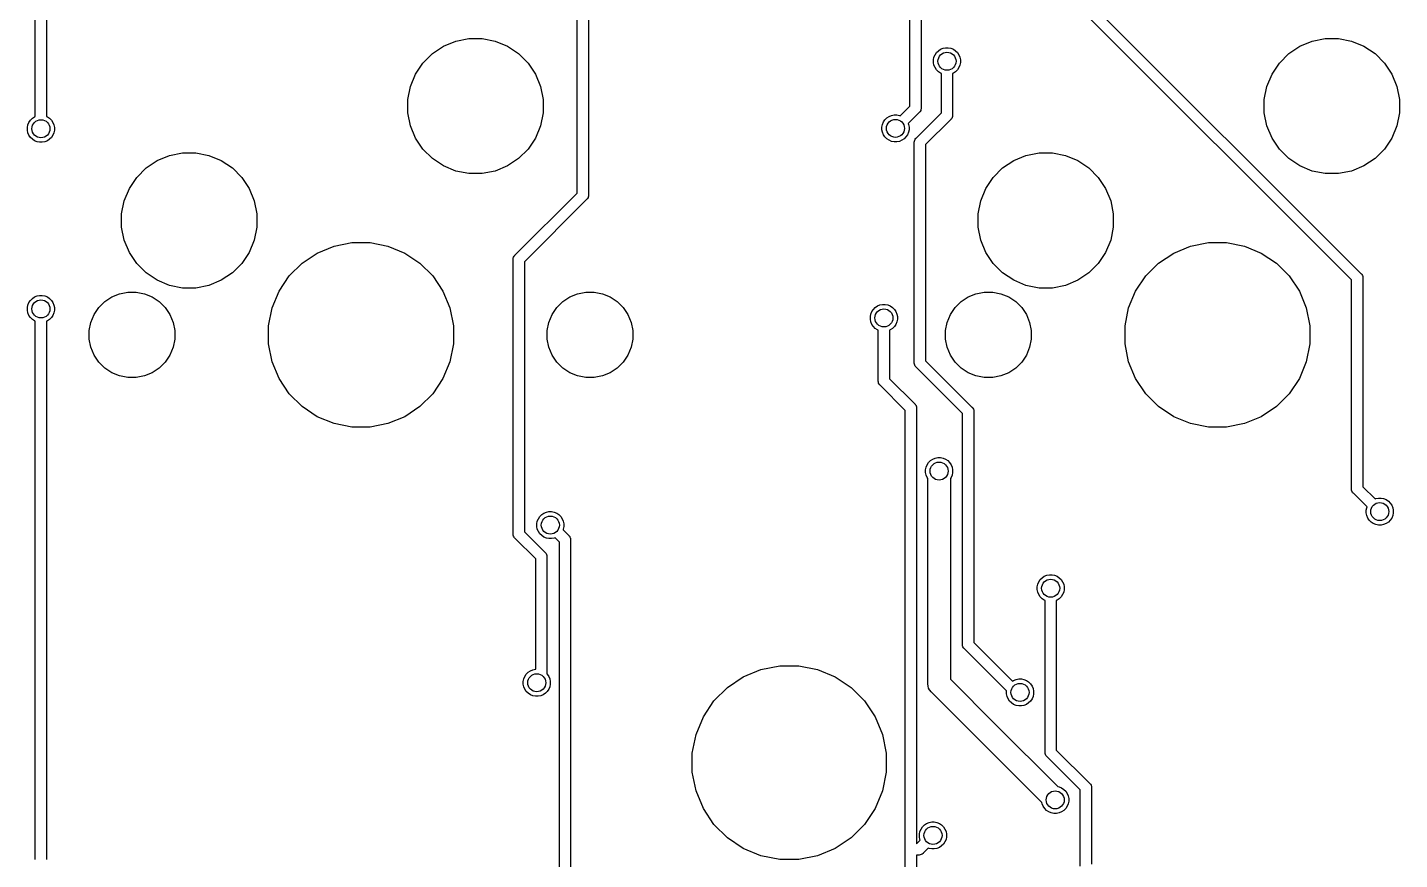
# Model space of a CAD drawing. Extents: x 0.5 to 11.1, y -4 to -0.9.
# Drawn here: x 0.5 to 1.699, y -2.615 to -1.888 of the extents above; entities that cross this region are included whole.
import ezdxf

# ---------------------------------------------------------------- set-up
doc = ezdxf.new("R2010")
doc.units = 0
doc.header["$MEASUREMENT"] = 0
doc.layers.add('BLACK', color=7, linetype='CONTINUOUS')

msp = doc.modelspace()

# ---------------------------------------------------------------- linework, layer by layer
at = {"layer": 'BLACK', "linetype": 'CONTINUOUS'}
for p, q in [((0.507185, -1.96583), (0.507185, -1.39677)), ((0.517028, -1.39677), (0.517028, -1.96583)), ((1.28081, -1.40201), (1.28081, -1.95851)), ((1.27096, -1.95671), (1.27096, -1.40381)), ((0.980423, -2.03279), (0.980423, -1.61721)), ((0.990265, -1.61541), (0.990265, -2.03459)), ((1.42687, -1.86489), (1.66502, -2.10304)), ((1.65679, -2.10873), (1.41864, -1.87058)), ((0.853988, -1.91082), (0.863661, -1.90436)), ((0.863661, -1.90436), (0.874408, -1.89991)), ((0.874408, -1.89991), (0.885817, -1.89764)), ((0.885817, -1.89764), (0.89745, -1.89764)), ((0.89745, -1.89764), (0.90886, -1.89991)), ((0.90886, -1.89991), (0.919607, -1.90436)), ((0.919607, -1.90436), (0.929279, -1.91082)), ((1.60202, -1.91082), (1.61169, -1.90436)), ((1.61169, -1.90436), (1.62244, -1.89991)), ((1.62244, -1.89991), (1.63385, -1.89764)), ((1.63385, -1.89764), (1.64548, -1.89764)), ((1.64548, -1.89764), (1.65689, -1.89991)), ((1.65689, -1.89991), (1.66764, -1.90436)), ((1.66764, -1.90436), (1.67731, -1.91082)), ((0.845763, -1.91905), (0.853988, -1.91082)), ((0.929279, -1.91082), (0.937505, -1.91905)), ((1.29163, -1.91636), (1.29209, -1.91407)), ((1.29163, -1.91868), (1.29163, -1.91636)), ((1.29209, -1.91407), (1.29298, -1.91193)), ((1.29298, -1.91193), (1.29427, -1.90999)), ((1.29427, -1.90999), (1.29592, -1.90835)), ((1.29592, -1.90835), (1.29785, -1.90705)), ((1.29785, -1.90705), (1.3, -1.90616)), ((1.3, -1.90616), (1.30228, -1.90571)), ((1.30228, -1.90571), (1.30461, -1.90571)), ((1.30461, -1.90571), (1.30689, -1.90616)), ((1.30689, -1.90616), (1.30904, -1.90705)), ((1.30904, -1.90705), (1.31097, -1.90835)), ((1.31097, -1.90835), (1.31262, -1.90999)), ((1.31262, -1.90999), (1.31391, -1.91193)), ((1.31391, -1.91193), (1.3148, -1.91407)), ((1.3148, -1.91407), (1.31526, -1.91636)), ((1.31526, -1.91636), (1.31526, -1.91868)), ((1.59379, -1.91905), (1.60202, -1.91082)), ((1.67731, -1.91082), (1.68554, -1.91905)), ((0.834848, -1.93947), (0.8393, -1.92872)), ((0.8393, -1.92872), (0.845763, -1.91905)), ((0.937505, -1.91905), (0.943968, -1.92872)), ((0.943968, -1.92872), (0.94842, -1.93947)), ((1.29209, -1.92096), (1.29163, -1.91868)), ((1.29298, -1.92311), (1.29209, -1.92096)), ((1.29427, -1.92505), (1.29298, -1.92311)), ((1.29592, -1.92669), (1.29427, -1.92505)), ((1.29785, -1.92799), (1.29592, -1.92669)), ((1.29852, -1.92827), (1.29785, -1.92799)), ((1.29852, -1.96273), (1.29852, -1.92827)), ((1.30904, -1.92799), (1.30837, -1.92827)), ((1.30837, -1.92827), (1.30837, -1.96452)), ((1.31097, -1.92669), (1.30904, -1.92799)), ((1.31262, -1.92505), (1.31097, -1.92669)), ((1.31391, -1.92311), (1.31262, -1.92505)), ((1.3148, -1.92096), (1.31391, -1.92311)), ((1.31526, -1.91868), (1.3148, -1.92096)), ((1.58288, -1.93947), (1.58733, -1.92872)), ((1.58733, -1.92872), (1.59379, -1.91905)), ((1.68554, -1.91905), (1.692, -1.92872)), ((1.692, -1.92872), (1.69645, -1.93947)), ((0.832579, -1.95088), (0.834848, -1.93947)), ((0.94842, -1.93947), (0.950689, -1.95088)), ((1.58061, -1.95088), (1.58288, -1.93947)), ((1.69645, -1.93947), (1.69872, -1.95088)), ((0.832579, -1.96251), (0.832579, -1.95088)), ((0.950689, -1.95088), (0.950689, -1.96251)), ((1.58061, -1.96251), (1.58061, -1.95088)), ((1.69872, -1.95088), (1.69872, -1.96251)), ((0.834848, -1.97392), (0.832579, -1.96251)), ((0.950689, -1.96251), (0.94842, -1.97392)), ((1.25286, -1.96571), (1.25501, -1.96482)), ((1.25501, -1.96482), (1.2573, -1.96437)), ((1.2573, -1.96437), (1.25962, -1.96437)), ((1.25962, -1.96437), (1.2619, -1.96482)), ((1.2619, -1.96482), (1.26258, -1.9651)), ((1.26258, -1.9651), (1.26696, -1.96072)), ((1.26696, -1.96072), (1.27096, -1.95671)), ((1.26696, -1.96072), (1.26696, -1.96072)), ((1.2792, -1.9624), (1.27392, -1.96768)), ((1.27651, -1.98474), (1.29852, -1.96273)), ((1.27938, -1.96225), (1.2792, -1.9624)), ((1.27954, -1.96206), (1.27938, -1.96225)), ((1.28, -1.9615), (1.27954, -1.96206)), ((1.27954, -1.96206), (1.27954, -1.96206)), ((1.28045, -1.96064), (1.28, -1.9615)), ((1.28049, -1.96051), (1.28045, -1.96064)), ((1.28074, -1.95971), (1.28049, -1.96051)), ((1.28081, -1.95899), (1.28074, -1.95971)), ((1.28081, -1.95851), (1.28083, -1.95875)), ((1.28083, -1.95875), (1.28081, -1.95899)), ((1.28081, -1.95899), (1.28081, -1.95899)), ((1.30837, -1.96501), (1.30829, -1.96573)), ((1.30837, -1.96452), (1.30839, -1.96476)), ((1.30839, -1.96476), (1.30837, -1.965)), ((1.30837, -1.965), (1.30837, -1.96501)), ((1.58288, -1.97392), (1.58061, -1.96251)), ((1.69872, -1.96251), (1.69645, -1.97392)), ((0.500295, -1.97541), (0.500749, -1.97313)), ((0.500295, -1.97774), (0.500295, -1.97541)), ((0.500749, -1.97313), (0.501639, -1.97098)), ((0.501639, -1.97098), (0.502932, -1.96905)), ((0.502932, -1.96905), (0.504577, -1.9674)), ((0.504577, -1.9674), (0.506512, -1.96611)), ((0.506512, -1.96611), (0.507185, -1.96583)), ((0.517028, -1.96583), (0.517701, -1.96611)), ((0.517701, -1.96611), (0.519635, -1.9674)), ((0.519635, -1.9674), (0.521281, -1.96905)), ((0.521281, -1.96905), (0.522573, -1.97098)), ((0.522573, -1.97098), (0.523463, -1.97313)), ((0.523463, -1.97313), (0.523917, -1.97541)), ((0.523917, -1.97541), (0.523917, -1.97774)), ((0.8393, -1.98467), (0.834848, -1.97392)), ((0.94842, -1.97392), (0.943968, -1.98467)), ((1.24665, -1.97501), (1.2471, -1.97273)), ((1.24665, -1.97734), (1.24665, -1.97501)), ((1.2471, -1.97962), (1.24665, -1.97734)), ((1.2471, -1.97273), (1.24799, -1.97058)), ((1.24799, -1.97058), (1.24928, -1.96865)), ((1.24928, -1.96865), (1.25093, -1.967)), ((1.25093, -1.967), (1.25286, -1.96571)), ((1.27392, -1.96768), (1.26954, -1.97206)), ((1.26954, -1.97206), (1.26982, -1.97273)), ((1.26982, -1.97273), (1.27027, -1.97501)), ((1.27027, -1.97734), (1.26982, -1.97962)), ((1.27027, -1.97501), (1.27027, -1.97734)), ((1.27392, -1.96768), (1.27392, -1.96768)), ((1.30675, -1.96841), (1.28474, -1.99042)), ((1.30694, -1.96826), (1.30675, -1.96841)), ((1.3071, -1.96807), (1.30694, -1.96826)), ((1.30756, -1.96751), (1.3071, -1.96807)), ((1.3071, -1.96807), (1.3071, -1.96807)), ((1.30801, -1.96666), (1.30756, -1.96751)), ((1.30829, -1.96573), (1.30801, -1.96666)), ((1.58733, -1.98467), (1.58288, -1.97392)), ((1.69645, -1.97392), (1.692, -1.98467)), ((0.500749, -1.98002), (0.500295, -1.97774)), ((0.501639, -1.98217), (0.500749, -1.98002)), ((0.502932, -1.9841), (0.501639, -1.98217)), ((0.504577, -1.98575), (0.502932, -1.9841)), ((0.506512, -1.98704), (0.504577, -1.98575)), ((0.508661, -1.98793), (0.506512, -1.98704)), ((0.510943, -1.98839), (0.508661, -1.98793)), ((0.51327, -1.98839), (0.510943, -1.98839)), ((0.515551, -1.98793), (0.51327, -1.98839)), ((0.517701, -1.98704), (0.515551, -1.98793)), ((0.519635, -1.98575), (0.517701, -1.98704)), ((0.521281, -1.9841), (0.519635, -1.98575)), ((0.522573, -1.98217), (0.521281, -1.9841)), ((0.523463, -1.98002), (0.522573, -1.98217)), ((0.523917, -1.97774), (0.523463, -1.98002)), ((0.845763, -1.99434), (0.8393, -1.98467)), ((0.943968, -1.98467), (0.937505, -1.99434)), ((1.24799, -1.98177), (1.2471, -1.97962)), ((1.24928, -1.98371), (1.24799, -1.98177)), ((1.25093, -1.98535), (1.24928, -1.98371)), ((1.25286, -1.98664), (1.25093, -1.98535)), ((1.25501, -1.98753), (1.25286, -1.98664)), ((1.2573, -1.98799), (1.25501, -1.98753)), ((1.25962, -1.98799), (1.2573, -1.98799)), ((1.2619, -1.98753), (1.25962, -1.98799)), ((1.26405, -1.98664), (1.2619, -1.98753)), ((1.26599, -1.98535), (1.26405, -1.98664)), ((1.26763, -1.98371), (1.26599, -1.98535)), ((1.26893, -1.98177), (1.26763, -1.98371)), ((1.26982, -1.97962), (1.26893, -1.98177)), ((1.27488, -1.98839), (1.2749, -1.98814)), ((1.2749, -1.98863), (1.27488, -1.98839)), ((1.2749, -1.98814), (1.27497, -1.98742)), ((1.2749, -1.98814), (1.2749, -1.98814)), ((1.2749, -2.18106), (1.2749, -1.98863)), ((1.27497, -1.98742), (1.27525, -1.98649)), ((1.27525, -1.98649), (1.27571, -1.98564)), ((1.27571, -1.98564), (1.27633, -1.98489)), ((1.27633, -1.98489), (1.27651, -1.98474)), ((1.59379, -1.99434), (1.58733, -1.98467)), ((1.692, -1.98467), (1.68554, -1.99434)), ((0.613661, -2.00436), (0.624408, -1.99991)), ((0.624408, -1.99991), (0.635817, -1.99764)), ((0.635817, -1.99764), (0.64745, -1.99764)), ((0.64745, -1.99764), (0.65886, -1.99991)), ((0.65886, -1.99991), (0.669607, -2.00436)), ((0.853988, -2.00256), (0.845763, -1.99434)), ((0.937505, -1.99434), (0.929279, -2.00256)), ((1.28474, -1.99042), (1.28474, -2.17926)), ((1.36169, -2.00436), (1.37244, -1.99991)), ((1.37244, -1.99991), (1.38385, -1.99764)), ((1.38385, -1.99764), (1.39548, -1.99764)), ((1.39548, -1.99764), (1.40689, -1.99991)), ((1.40689, -1.99991), (1.41764, -2.00436)), ((1.60202, -2.00256), (1.59379, -1.99434)), ((1.68554, -1.99434), (1.67731, -2.00256)), ((0.595763, -2.01905), (0.603988, -2.01082)), ((0.603988, -2.01082), (0.613661, -2.00436)), ((0.669607, -2.00436), (0.679279, -2.01082)), ((0.679279, -2.01082), (0.687505, -2.01905)), ((0.863661, -2.00903), (0.853988, -2.00256)), ((0.874408, -2.01348), (0.863661, -2.00903)), ((0.919607, -2.00903), (0.90886, -2.01348)), ((0.929279, -2.00256), (0.919607, -2.00903)), ((1.34379, -2.01905), (1.35202, -2.01082)), ((1.35202, -2.01082), (1.36169, -2.00436)), ((1.41764, -2.00436), (1.42731, -2.01082)), ((1.42731, -2.01082), (1.43554, -2.01905)), ((1.61169, -2.00903), (1.60202, -2.00256)), ((1.62244, -2.01348), (1.61169, -2.00903)), ((1.66764, -2.00903), (1.65689, -2.01348)), ((1.67731, -2.00256), (1.66764, -2.00903)), ((0.5893, -2.02872), (0.595763, -2.01905)), ((0.687505, -2.01905), (0.693968, -2.02872)), ((0.885817, -2.01575), (0.874408, -2.01348)), ((0.89745, -2.01575), (0.885817, -2.01575)), ((0.90886, -2.01348), (0.89745, -2.01575)), ((1.33733, -2.02872), (1.34379, -2.01905)), ((1.43554, -2.01905), (1.442, -2.02872)), ((1.63385, -2.01575), (1.62244, -2.01348)), ((1.64548, -2.01575), (1.63385, -2.01575)), ((1.65689, -2.01348), (1.64548, -2.01575)), ((0.584848, -2.03947), (0.5893, -2.02872)), ((0.693968, -2.02872), (0.69842, -2.03947)), ((0.92612, -2.0871), (0.980423, -2.03279)), ((0.989913, -2.03673), (0.989456, -2.03758)), ((0.990103, -2.0361), (0.989913, -2.03673)), ((0.990194, -2.0358), (0.990103, -2.0361)), ((0.990265, -2.03507), (0.990194, -2.0358)), ((0.990265, -2.03459), (0.990289, -2.03483)), ((0.990289, -2.03483), (0.990265, -2.03507)), ((0.990265, -2.03507), (0.990265, -2.03507)), ((1.33288, -2.03947), (1.33733, -2.02872)), ((1.442, -2.02872), (1.44645, -2.03947)), ((0.582579, -2.05088), (0.584848, -2.03947)), ((0.69842, -2.03947), (0.700689, -2.05088)), ((0.988653, -2.03848), (0.93435, -2.09279)), ((0.988841, -2.03833), (0.988653, -2.03848)), ((0.988994, -2.03814), (0.988841, -2.03833)), ((0.989456, -2.03758), (0.988994, -2.03814)), ((0.988994, -2.03814), (0.988994, -2.03814)), ((1.33061, -2.05088), (1.33288, -2.03947)), ((1.44645, -2.03947), (1.44872, -2.05088)), ((0.582579, -2.06251), (0.582579, -2.05088)), ((0.700689, -2.05088), (0.700689, -2.06251)), ((1.33061, -2.06251), (1.33061, -2.05088)), ((1.44872, -2.05088), (1.44872, -2.06251)), ((0.584848, -2.07392), (0.582579, -2.06251)), ((0.700689, -2.06251), (0.69842, -2.07392)), ((1.33288, -2.07392), (1.33061, -2.06251)), ((1.44872, -2.06251), (1.44645, -2.07392)), ((0.5893, -2.08467), (0.584848, -2.07392)), ((0.595763, -2.09434), (0.5893, -2.08467)), ((0.693968, -2.08467), (0.687505, -2.09434)), ((0.69842, -2.07392), (0.693968, -2.08467)), ((0.740185, -2.094), (0.753404, -2.08517)), ((0.753404, -2.08517), (0.768092, -2.07909)), ((0.768092, -2.07909), (0.783685, -2.07598)), ((0.783685, -2.07598), (0.799583, -2.07598)), ((0.799583, -2.07598), (0.815176, -2.07909)), ((0.815176, -2.07909), (0.829864, -2.08517)), ((0.829864, -2.08517), (0.843083, -2.094)), ((1.33733, -2.08467), (1.33288, -2.07392)), ((1.34379, -2.09434), (1.33733, -2.08467)), ((1.442, -2.08467), (1.43554, -2.09434)), ((1.44645, -2.07392), (1.442, -2.08467)), ((1.48822, -2.094), (1.50144, -2.08517)), ((1.50144, -2.08517), (1.51612, -2.07909)), ((1.51612, -2.07909), (1.53172, -2.07598)), ((1.53172, -2.07598), (1.54761, -2.07598)), ((1.54761, -2.07598), (1.56321, -2.07909)), ((1.56321, -2.07909), (1.5779, -2.08517)), ((1.5779, -2.08517), (1.59111, -2.094)), ((0.603988, -2.10256), (0.595763, -2.09434)), ((0.687505, -2.09434), (0.679279, -2.10256)), ((0.728943, -2.10524), (0.740185, -2.094)), ((0.843083, -2.094), (0.854324, -2.10524)), ((0.924484, -2.09075), (0.924508, -2.09051)), ((0.924508, -2.09099), (0.924484, -2.09075)), ((0.924508, -2.09051), (0.924579, -2.08978)), ((0.924508, -2.09051), (0.924508, -2.09051)), ((0.924508, -2.33066), (0.924508, -2.09099)), ((0.924579, -2.08978), (0.924861, -2.08886)), ((0.924861, -2.08886), (0.925318, -2.088)), ((0.925318, -2.088), (0.925933, -2.08725)), ((0.925933, -2.08725), (0.92612, -2.0871)), ((0.93435, -2.09279), (0.93435, -2.32887)), ((1.35202, -2.10256), (1.34379, -2.09434)), ((1.43554, -2.09434), (1.42731, -2.10256)), ((1.47697, -2.10524), (1.48822, -2.094)), ((1.59111, -2.094), (1.60236, -2.10524)), ((0.613661, -2.10903), (0.603988, -2.10256)), ((0.624408, -2.11348), (0.613661, -2.10903)), ((0.669607, -2.10903), (0.65886, -2.11348)), ((0.679279, -2.10256), (0.669607, -2.10903)), ((0.720111, -2.11846), (0.728943, -2.10524)), ((0.854324, -2.10524), (0.863157, -2.11846)), ((1.36169, -2.10903), (1.35202, -2.10256)), ((1.37244, -2.11348), (1.36169, -2.10903)), ((1.41764, -2.10903), (1.40689, -2.11348)), ((1.42731, -2.10256), (1.41764, -2.10903)), ((1.46814, -2.11846), (1.47697, -2.10524)), ((1.60236, -2.10524), (1.61119, -2.11846)), ((1.65679, -2.29129), (1.65679, -2.10873)), ((1.66502, -2.10304), (1.66521, -2.1032)), ((1.66521, -2.1032), (1.66536, -2.10338)), ((1.66536, -2.10338), (1.66536, -2.10338)), ((1.66536, -2.10338), (1.66582, -2.10395)), ((1.66582, -2.10395), (1.66628, -2.1048)), ((1.66628, -2.1048), (1.66656, -2.10573)), ((1.66656, -2.10573), (1.66663, -2.10645)), ((1.66663, -2.10645), (1.66663, -2.10645)), ((1.66663, -2.10645), (1.66666, -2.10669)), ((1.66666, -2.10669), (1.66663, -2.10693)), ((1.66663, -2.10693), (1.66663, -2.2895)), ((0.573918, -2.12355), (0.580724, -2.12073)), ((0.580724, -2.12073), (0.58795, -2.11929)), ((0.58795, -2.11929), (0.595318, -2.11929)), ((0.595318, -2.11929), (0.602544, -2.12073)), ((0.602544, -2.12073), (0.60935, -2.12355)), ((0.635817, -2.11575), (0.624408, -2.11348)), ((0.64745, -2.11575), (0.635817, -2.11575)), ((0.65886, -2.11348), (0.64745, -2.11575)), ((0.714027, -2.13315), (0.720111, -2.11846)), ((0.863157, -2.11846), (0.869241, -2.13315)), ((0.973918, -2.12355), (0.980724, -2.12073)), ((0.980724, -2.12073), (0.98795, -2.11929)), ((0.98795, -2.11929), (0.995318, -2.11929)), ((0.995318, -2.11929), (1.00254, -2.12073)), ((1.00254, -2.12073), (1.00935, -2.12355)), ((1.32195, -2.12355), (1.32876, -2.12073)), ((1.32876, -2.12073), (1.33598, -2.11929)), ((1.33598, -2.11929), (1.34335, -2.11929)), ((1.34335, -2.11929), (1.35057, -2.12073)), ((1.35057, -2.12073), (1.35738, -2.12355)), ((1.38385, -2.11575), (1.37244, -2.11348)), ((1.39548, -2.11575), (1.38385, -2.11575)), ((1.40689, -2.11348), (1.39548, -2.11575)), ((1.46206, -2.13315), (1.46814, -2.11846)), ((1.61119, -2.11846), (1.61727, -2.13315)), ((0.500295, -2.13289), (0.500749, -2.13061)), ((0.500295, -2.13522), (0.500295, -2.13289)), ((0.500749, -2.13061), (0.501639, -2.12846)), ((0.501639, -2.12846), (0.502932, -2.12653)), ((0.502932, -2.12653), (0.504577, -2.12488)), ((0.504577, -2.12488), (0.506512, -2.12359)), ((0.506512, -2.12359), (0.508661, -2.1227)), ((0.508661, -2.1227), (0.510943, -2.12224)), ((0.510943, -2.12224), (0.51327, -2.12224)), ((0.51327, -2.12224), (0.515551, -2.1227)), ((0.515551, -2.1227), (0.517701, -2.12359)), ((0.517701, -2.12359), (0.519635, -2.12488)), ((0.519635, -2.12488), (0.521281, -2.12653)), ((0.521281, -2.12653), (0.522573, -2.12846)), ((0.522573, -2.12846), (0.523463, -2.13061)), ((0.523463, -2.13061), (0.523917, -2.13289)), ((0.523917, -2.13289), (0.523917, -2.13522)), ((0.558489, -2.13898), (0.562582, -2.13285)), ((0.562582, -2.13285), (0.567792, -2.12764)), ((0.567792, -2.12764), (0.573918, -2.12355)), ((0.60935, -2.12355), (0.615476, -2.12764)), ((0.615476, -2.12764), (0.620686, -2.13285)), ((0.620686, -2.13285), (0.624779, -2.13898)), ((0.710925, -2.14874), (0.714027, -2.13315)), ((0.869241, -2.13315), (0.872343, -2.14874)), ((0.958489, -2.13898), (0.962582, -2.13285)), ((0.962582, -2.13285), (0.967792, -2.12764)), ((0.967792, -2.12764), (0.973918, -2.12355)), ((1.00935, -2.12355), (1.01548, -2.12764)), ((1.01548, -2.12764), (1.02069, -2.13285)), ((1.02069, -2.13285), (1.02478, -2.13898)), ((1.23915, -2.1344), (1.2408, -2.13275)), ((1.2408, -2.13275), (1.24273, -2.13146)), ((1.24273, -2.13146), (1.24488, -2.13057)), ((1.24488, -2.13057), (1.24716, -2.13012)), ((1.24716, -2.13012), (1.24949, -2.13012)), ((1.24949, -2.13012), (1.25177, -2.13057)), ((1.25177, -2.13057), (1.25392, -2.13146)), ((1.25392, -2.13146), (1.25586, -2.13275)), ((1.25586, -2.13275), (1.2575, -2.1344)), ((1.30652, -2.13898), (1.31061, -2.13285)), ((1.31061, -2.13285), (1.31582, -2.12764)), ((1.31582, -2.12764), (1.32195, -2.12355)), ((1.35738, -2.12355), (1.36351, -2.12764)), ((1.36351, -2.12764), (1.36872, -2.13285)), ((1.36872, -2.13285), (1.37281, -2.13898)), ((1.45896, -2.14874), (1.46206, -2.13315)), ((1.61727, -2.13315), (1.62037, -2.14874)), ((0.500749, -2.1375), (0.500295, -2.13522)), ((0.501639, -2.13965), (0.500749, -2.1375)), ((0.502932, -2.14158), (0.501639, -2.13965)), ((0.504577, -2.14323), (0.502932, -2.14158)), ((0.506512, -2.14452), (0.504577, -2.14323)), ((0.507185, -2.1448), (0.506512, -2.14452)), ((0.507185, -2.25586), (0.507185, -2.1448)), ((0.517701, -2.14452), (0.517028, -2.1448)), ((0.517028, -2.1448), (0.517028, -2.61544)), ((0.519635, -2.14323), (0.517701, -2.14452)), ((0.521281, -2.14158), (0.519635, -2.14323)), ((0.522573, -2.13965), (0.521281, -2.14158)), ((0.523463, -2.1375), (0.522573, -2.13965)), ((0.523917, -2.13522), (0.523463, -2.1375)), ((0.55567, -2.14578), (0.558489, -2.13898)), ((0.624779, -2.13898), (0.627598, -2.14578)), ((0.95567, -2.14578), (0.958489, -2.13898)), ((1.02478, -2.13898), (1.0276, -2.14578)), ((1.23652, -2.14077), (1.23697, -2.13848)), ((1.23652, -2.14309), (1.23652, -2.14077)), ((1.23697, -2.14537), (1.23652, -2.14309)), ((1.23697, -2.13848), (1.23786, -2.13633)), ((1.23786, -2.13633), (1.23915, -2.1344)), ((1.2575, -2.1344), (1.25879, -2.13633)), ((1.25879, -2.13633), (1.25968, -2.13848)), ((1.25968, -2.13848), (1.26014, -2.14077)), ((1.26014, -2.14309), (1.25968, -2.14537)), ((1.26014, -2.14077), (1.26014, -2.14309)), ((1.3037, -2.14578), (1.30652, -2.13898)), ((1.37281, -2.13898), (1.37563, -2.14578)), ((0.554232, -2.15301), (0.55567, -2.14578)), ((0.554232, -2.16038), (0.554232, -2.15301)), ((0.627598, -2.14578), (0.629035, -2.15301)), ((0.629035, -2.15301), (0.629035, -2.16038)), ((0.710925, -2.16464), (0.710925, -2.14874)), ((0.872343, -2.14874), (0.872343, -2.16464)), ((0.954232, -2.15301), (0.95567, -2.14578)), ((0.954232, -2.16038), (0.954232, -2.15301)), ((1.0276, -2.14578), (1.02904, -2.15301)), ((1.02904, -2.15301), (1.02904, -2.16038)), ((1.23786, -2.14752), (1.23697, -2.14537)), ((1.23915, -2.14946), (1.23786, -2.14752)), ((1.2408, -2.1511), (1.23915, -2.14946)), ((1.24273, -2.1524), (1.2408, -2.1511)), ((1.24341, -2.15267), (1.24273, -2.1524)), ((1.24341, -2.19681), (1.24341, -2.15267)), ((1.25392, -2.1524), (1.25325, -2.15267)), ((1.25325, -2.15267), (1.25325, -2.19501)), ((1.25586, -2.1511), (1.25392, -2.1524)), ((1.2575, -2.14946), (1.25586, -2.1511)), ((1.25879, -2.14752), (1.2575, -2.14946)), ((1.25968, -2.14537), (1.25879, -2.14752)), ((1.30226, -2.15301), (1.3037, -2.14578)), ((1.30226, -2.16038), (1.30226, -2.15301)), ((1.37563, -2.14578), (1.37707, -2.15301)), ((1.37707, -2.15301), (1.37707, -2.16038)), ((1.45896, -2.16464), (1.45896, -2.14874)), ((1.62037, -2.14874), (1.62037, -2.16464)), ((0.55567, -2.1676), (0.554232, -2.16038)), ((0.558489, -2.17441), (0.55567, -2.1676)), ((0.627598, -2.1676), (0.624779, -2.17441)), ((0.629035, -2.16038), (0.627598, -2.1676)), ((0.714027, -2.18023), (0.710925, -2.16464)), ((0.872343, -2.16464), (0.869241, -2.18023)), ((0.95567, -2.1676), (0.954232, -2.16038)), ((0.958489, -2.17441), (0.95567, -2.1676)), ((1.0276, -2.1676), (1.02478, -2.17441)), ((1.02904, -2.16038), (1.0276, -2.1676)), ((1.3037, -2.1676), (1.30226, -2.16038)), ((1.30652, -2.17441), (1.3037, -2.1676)), ((1.37563, -2.1676), (1.37281, -2.17441)), ((1.37707, -2.16038), (1.37563, -2.1676)), ((1.46206, -2.18023), (1.45896, -2.16464)), ((1.62037, -2.16464), (1.61727, -2.18023)), ((0.562582, -2.18054), (0.558489, -2.17441)), ((0.567792, -2.18574), (0.562582, -2.18054)), ((0.620686, -2.18054), (0.615476, -2.18574)), ((0.624779, -2.17441), (0.620686, -2.18054)), ((0.720111, -2.19492), (0.714027, -2.18023)), ((0.869241, -2.18023), (0.863157, -2.19492)), ((0.962582, -2.18054), (0.958489, -2.17441)), ((0.967792, -2.18574), (0.962582, -2.18054)), ((1.02069, -2.18054), (1.01548, -2.18574)), ((1.02478, -2.17441), (1.02069, -2.18054)), ((1.27488, -2.1813), (1.2749, -2.18106)), ((1.28474, -2.17926), (1.32526, -2.21977)), ((1.31061, -2.18054), (1.30652, -2.17441)), ((1.31582, -2.18574), (1.31061, -2.18054)), ((1.36872, -2.18054), (1.36351, -2.18574)), ((1.37281, -2.17441), (1.36872, -2.18054)), ((1.46814, -2.19492), (1.46206, -2.18023)), ((1.61727, -2.18023), (1.61119, -2.19492)), ((0.573918, -2.18984), (0.567792, -2.18574)), ((0.580724, -2.19266), (0.573918, -2.18984)), ((0.58795, -2.19409), (0.580724, -2.19266)), ((0.602544, -2.19266), (0.595318, -2.19409)), ((0.60935, -2.18984), (0.602544, -2.19266)), ((0.615476, -2.18574), (0.60935, -2.18984)), ((0.973918, -2.18984), (0.967792, -2.18574)), ((0.980724, -2.19266), (0.973918, -2.18984)), ((0.98795, -2.19409), (0.980724, -2.19266)), ((1.00254, -2.19266), (0.995318, -2.19409)), ((1.00935, -2.18984), (1.00254, -2.19266)), ((1.01548, -2.18574), (1.00935, -2.18984)), ((1.27497, -2.18226), (1.27488, -2.1813)), ((1.27525, -2.18319), (1.27497, -2.18226)), ((1.27571, -2.18405), (1.27525, -2.18319)), ((1.276, -2.1844), (1.27571, -2.18405)), ((1.27633, -2.1848), (1.276, -2.1844)), ((1.27651, -2.18495), (1.27633, -2.1848)), ((1.31703, -2.22546), (1.27651, -2.18495)), ((1.32195, -2.18984), (1.31582, -2.18574)), ((1.32876, -2.19266), (1.32195, -2.18984)), ((1.33598, -2.19409), (1.32876, -2.19266)), ((1.35057, -2.19266), (1.34335, -2.19409)), ((1.35738, -2.18984), (1.35057, -2.19266)), ((1.36351, -2.18574), (1.35738, -2.18984)), ((0.595318, -2.19409), (0.58795, -2.19409)), ((0.728943, -2.20814), (0.720111, -2.19492)), ((0.863157, -2.19492), (0.854324, -2.20814)), ((0.995318, -2.19409), (0.98795, -2.19409)), ((1.24338, -2.19705), (1.24341, -2.19681)), ((1.24348, -2.19801), (1.24338, -2.19705)), ((1.24376, -2.19894), (1.24348, -2.19801)), ((1.24422, -2.19979), (1.24376, -2.19894)), ((1.24468, -2.20036), (1.24422, -2.19979)), ((1.24483, -2.20054), (1.24468, -2.20036)), ((1.24502, -2.2007), (1.24483, -2.20054)), ((1.26703, -2.22271), (1.24502, -2.2007)), ((1.25325, -2.19501), (1.27526, -2.21702)), ((1.34335, -2.19409), (1.33598, -2.19409)), ((1.47697, -2.20814), (1.46814, -2.19492)), ((1.61119, -2.19492), (1.60236, -2.20814)), ((0.740185, -2.21938), (0.728943, -2.20814)), ((0.854324, -2.20814), (0.843083, -2.21938)), ((1.27526, -2.21702), (1.27545, -2.21717)), ((1.48822, -2.21938), (1.47697, -2.20814)), ((1.60236, -2.20814), (1.59111, -2.21938)), ((0.753404, -2.22822), (0.740185, -2.21938)), ((0.768092, -2.2343), (0.753404, -2.22822)), ((0.829864, -2.22822), (0.815176, -2.2343)), ((0.843083, -2.21938), (0.829864, -2.22822)), ((1.26703, -2.60625), (1.26703, -2.22271)), ((1.27545, -2.21717), (1.2756, -2.21736)), ((1.2756, -2.21736), (1.2756, -2.21736)), ((1.2756, -2.21736), (1.27606, -2.21792)), ((1.27606, -2.21792), (1.27641, -2.21858)), ((1.27641, -2.21858), (1.27652, -2.21878)), ((1.27652, -2.21878), (1.2768, -2.2197)), ((1.2768, -2.2197), (1.27687, -2.22043)), ((1.27687, -2.22043), (1.27687, -2.22043)), ((1.27687, -2.22043), (1.27689, -2.22067)), ((1.27689, -2.22067), (1.27687, -2.22091)), ((1.27687, -2.22091), (1.27687, -2.60157)), ((1.31703, -2.42732), (1.31703, -2.22546)), ((1.32526, -2.21977), (1.32545, -2.21993)), ((1.32545, -2.21993), (1.3256, -2.22012)), ((1.3256, -2.22012), (1.3256, -2.22012)), ((1.3256, -2.22012), (1.32586, -2.22043)), ((1.32586, -2.22043), (1.32606, -2.22068)), ((1.32606, -2.22068), (1.32652, -2.22153)), ((1.32652, -2.22153), (1.3268, -2.22246)), ((1.3268, -2.22246), (1.32687, -2.22318)), ((1.32687, -2.22318), (1.32687, -2.22318)), ((1.32687, -2.22318), (1.32689, -2.22343)), ((1.32689, -2.22343), (1.32687, -2.22367)), ((1.32687, -2.22367), (1.32687, -2.42552)), ((1.50144, -2.22822), (1.48822, -2.21938)), ((1.51612, -2.2343), (1.50144, -2.22822)), ((1.5779, -2.22822), (1.56321, -2.2343)), ((1.59111, -2.21938), (1.5779, -2.22822)), ((0.783685, -2.2374), (0.768092, -2.2343)), ((0.799583, -2.2374), (0.783685, -2.2374)), ((0.815176, -2.2343), (0.799583, -2.2374)), ((1.53172, -2.2374), (1.51612, -2.2343)), ((1.54761, -2.2374), (1.53172, -2.2374)), ((1.56321, -2.2343), (1.54761, -2.2374)), ((0.507185, -2.61544), (0.507185, -2.25586)), ((0.507185, -2.25586), (0.507185, -2.25586)), ((1.29096, -2.26532), (1.29311, -2.26443)), ((1.29311, -2.26443), (1.29539, -2.26398)), ((1.29539, -2.26398), (1.29772, -2.26398)), ((1.29772, -2.26398), (1.3, -2.26443)), ((1.3, -2.26443), (1.30215, -2.26532)), ((1.28474, -2.27462), (1.2852, -2.27234)), ((1.28474, -2.27695), (1.28474, -2.27462)), ((1.2852, -2.27923), (1.28474, -2.27695)), ((1.2852, -2.27234), (1.28609, -2.27019)), ((1.28609, -2.27019), (1.28738, -2.26826)), ((1.28738, -2.26826), (1.28903, -2.26661)), ((1.28903, -2.26661), (1.29096, -2.26532)), ((1.30215, -2.26532), (1.30408, -2.26661)), ((1.30408, -2.26661), (1.30573, -2.26826)), ((1.30573, -2.26826), (1.30702, -2.27019)), ((1.30702, -2.27019), (1.30791, -2.27234)), ((1.30791, -2.27234), (1.30837, -2.27462)), ((1.30837, -2.27695), (1.30791, -2.27923)), ((1.30837, -2.27462), (1.30837, -2.27695)), ((1.28609, -2.28138), (1.2852, -2.27923)), ((1.28671, -2.28232), (1.28609, -2.28138)), ((1.28671, -2.46133), (1.28671, -2.28232)), ((1.30702, -2.28138), (1.3064, -2.28232)), ((1.3064, -2.28232), (1.3064, -2.45773)), ((1.30791, -2.27923), (1.30702, -2.28138)), ((1.65677, -2.29154), (1.65679, -2.29129)), ((1.65686, -2.2925), (1.65677, -2.29154)), ((1.65714, -2.29343), (1.65686, -2.2925)), ((1.6576, -2.29428), (1.65714, -2.29343)), ((1.65802, -2.29479), (1.6576, -2.29428)), ((1.65822, -2.29503), (1.65802, -2.29479)), ((1.6584, -2.29519), (1.65822, -2.29503)), ((1.67032, -2.3071), (1.6584, -2.29519)), ((1.66663, -2.2895), (1.67728, -2.30014)), ((1.67728, -2.30014), (1.67795, -2.29986)), ((1.67795, -2.29986), (1.68023, -2.29941)), ((1.68023, -2.29941), (1.68256, -2.29941)), ((1.68256, -2.29941), (1.68484, -2.29986)), ((1.68484, -2.29986), (1.68699, -2.30075)), ((1.68699, -2.30075), (1.68893, -2.30205)), ((0.949459, -2.31386), (0.951394, -2.31256)), ((0.951394, -2.31256), (0.953543, -2.31167)), ((0.953543, -2.31167), (0.955825, -2.31122)), ((0.955825, -2.31122), (0.958151, -2.31122)), ((0.958151, -2.31122), (0.960433, -2.31167)), ((0.960433, -2.31167), (0.962583, -2.31256)), ((0.962583, -2.31256), (0.964517, -2.31386)), ((1.66959, -2.31006), (1.67004, -2.30778)), ((1.66959, -2.31238), (1.66959, -2.31006)), ((1.67004, -2.31467), (1.66959, -2.31238)), ((1.67004, -2.30778), (1.67032, -2.3071)), ((1.68893, -2.30205), (1.69057, -2.30369)), ((1.69057, -2.30369), (1.69186, -2.30563)), ((1.69186, -2.30563), (1.69275, -2.30778)), ((1.69275, -2.30778), (1.69321, -2.31006)), ((1.69321, -2.31238), (1.69275, -2.31467)), ((1.69321, -2.31006), (1.69321, -2.31238)), ((0.945177, -2.32187), (0.945631, -2.31959)), ((0.945177, -2.32419), (0.945177, -2.32187)), ((0.945631, -2.32648), (0.945177, -2.32419)), ((0.945631, -2.31959), (0.946521, -2.31744)), ((0.946521, -2.31744), (0.947814, -2.3155)), ((0.947814, -2.3155), (0.949459, -2.31386)), ((0.964517, -2.31386), (0.966162, -2.3155)), ((0.966162, -2.3155), (0.967455, -2.31744)), ((0.967455, -2.31744), (0.968345, -2.31959)), ((0.968345, -2.31959), (0.968799, -2.32187)), ((0.968799, -2.32419), (0.968345, -2.32648)), ((0.968799, -2.32187), (0.968799, -2.32419)), ((1.67093, -2.31682), (1.67004, -2.31467)), ((1.67222, -2.31875), (1.67093, -2.31682)), ((1.67387, -2.32039), (1.67222, -2.31875)), ((1.6758, -2.32169), (1.67387, -2.32039)), ((1.67795, -2.32258), (1.6758, -2.32169)), ((1.68023, -2.32303), (1.67795, -2.32258)), ((1.68256, -2.32303), (1.68023, -2.32303)), ((1.68484, -2.32258), (1.68256, -2.32303)), ((1.68699, -2.32169), (1.68484, -2.32258)), ((1.68893, -2.32039), (1.68699, -2.32169)), ((1.69057, -2.31875), (1.68893, -2.32039)), ((1.69186, -2.31682), (1.69057, -2.31875)), ((1.69275, -2.31467), (1.69186, -2.31682)), ((0.924484, -2.33091), (0.924508, -2.33066)), ((0.924579, -2.33187), (0.924484, -2.33091)), ((0.924861, -2.3328), (0.924579, -2.33187)), ((0.925318, -2.33365), (0.924861, -2.3328)), ((0.925779, -2.33421), (0.925318, -2.33365)), ((0.925933, -2.3344), (0.925779, -2.33421)), ((0.92612, -2.33456), (0.925933, -2.3344)), ((0.944193, -2.35263), (0.92612, -2.33456)), ((0.93435, -2.32887), (0.952424, -2.34694)), ((0.946521, -2.32863), (0.945631, -2.32648)), ((0.947814, -2.33056), (0.946521, -2.32863)), ((0.949459, -2.33221), (0.947814, -2.33056)), ((0.951394, -2.3335), (0.949459, -2.33221)), ((0.953543, -2.33439), (0.951394, -2.3335)), ((0.955825, -2.33484), (0.953543, -2.33439)), ((0.958151, -2.33484), (0.955825, -2.33484)), ((0.960433, -2.33439), (0.958151, -2.33484)), ((0.961107, -2.33411), (0.960433, -2.33439)), ((0.964862, -2.33787), (0.961107, -2.33411)), ((0.968345, -2.32648), (0.968066, -2.32715)), ((0.968066, -2.32715), (0.973093, -2.33218)), ((0.973093, -2.33218), (0.97328, -2.33233)), ((0.97328, -2.33233), (0.973434, -2.33252)), ((0.973434, -2.33252), (0.973895, -2.33308)), ((0.973895, -2.33308), (0.974119, -2.3335)), ((0.974119, -2.3335), (0.974352, -2.33393)), ((0.974352, -2.33393), (0.974634, -2.33486)), ((0.974634, -2.33486), (0.974705, -2.33559)), ((0.974705, -2.33559), (0.974705, -2.33559)), ((0.974705, -2.33559), (0.974729, -2.33583)), ((0.974729, -2.33583), (0.974705, -2.33607)), ((0.974705, -2.33607), (0.974705, -2.77456)), ((0.952424, -2.34694), (0.952611, -2.34709)), ((0.952611, -2.34709), (0.952765, -2.34728)), ((0.952765, -2.34728), (0.952765, -2.34728)), ((0.952765, -2.34728), (0.953049, -2.34763)), ((0.953049, -2.34763), (0.953226, -2.34784)), ((0.953226, -2.34784), (0.953683, -2.3487)), ((0.953683, -2.3487), (0.953964, -2.34963)), ((0.964862, -2.77276), (0.964862, -2.33787)), ((0.944193, -2.44902), (0.944193, -2.35263)), ((0.953964, -2.34963), (0.954035, -2.35035)), ((0.954035, -2.35035), (0.954035, -2.35035)), ((0.954035, -2.35035), (0.954059, -2.35059)), ((0.954059, -2.35059), (0.954035, -2.35083)), ((0.954035, -2.35083), (0.954035, -2.45298)), ((1.38264, -2.3747), (1.38353, -2.37255)), ((1.38353, -2.37255), (1.38482, -2.37062)), ((1.38482, -2.37062), (1.38647, -2.36898)), ((1.38647, -2.36898), (1.3884, -2.36768)), ((1.3884, -2.36768), (1.39055, -2.36679)), ((1.39055, -2.36679), (1.39283, -2.36634)), ((1.39283, -2.36634), (1.39516, -2.36634)), ((1.39516, -2.36634), (1.39744, -2.36679)), ((1.39744, -2.36679), (1.39959, -2.36768)), ((1.39959, -2.36768), (1.40153, -2.36898)), ((1.40153, -2.36898), (1.40317, -2.37062)), ((1.40317, -2.37062), (1.40446, -2.37255)), ((1.40446, -2.37255), (1.40535, -2.3747)), ((1.38219, -2.37699), (1.38264, -2.3747)), ((1.38219, -2.37931), (1.38219, -2.37699)), ((1.38264, -2.38159), (1.38219, -2.37931)), ((1.38353, -2.38374), (1.38264, -2.38159)), ((1.38482, -2.38568), (1.38353, -2.38374)), ((1.40446, -2.38374), (1.40317, -2.38568)), ((1.40535, -2.38159), (1.40446, -2.38374)), ((1.40535, -2.3747), (1.40581, -2.37699)), ((1.40581, -2.37931), (1.40535, -2.38159)), ((1.40581, -2.37699), (1.40581, -2.37931)), ((1.38647, -2.38732), (1.38482, -2.38568)), ((1.3884, -2.38862), (1.38647, -2.38732)), ((1.38907, -2.3889), (1.3884, -2.38862)), ((1.38907, -2.52141), (1.38907, -2.3889)), ((1.39959, -2.38862), (1.39892, -2.3889)), ((1.39892, -2.3889), (1.39892, -2.51962)), ((1.40153, -2.38732), (1.39959, -2.38862)), ((1.40317, -2.38568), (1.40153, -2.38732)), ((1.317, -2.42756), (1.31703, -2.42732)), ((1.3171, -2.42852), (1.317, -2.42756)), ((1.31738, -2.42945), (1.3171, -2.42852)), ((1.31784, -2.43031), (1.31738, -2.42945)), ((1.3183, -2.43087), (1.31784, -2.43031)), ((1.31845, -2.43106), (1.3183, -2.43087)), ((1.31864, -2.43121), (1.31845, -2.43106)), ((1.35544, -2.46801), (1.31864, -2.43121)), ((1.32687, -2.42552), (1.36076, -2.45941)), ((0.93382, -2.45738), (0.93471, -2.45523)), ((0.93471, -2.45523), (0.936003, -2.4533)), ((0.936003, -2.4533), (0.937648, -2.45165)), ((0.937648, -2.45165), (0.939583, -2.45036)), ((0.939583, -2.45036), (0.941732, -2.44947)), ((0.941732, -2.44947), (0.944014, -2.44902)), ((0.944014, -2.44902), (0.944193, -2.44902)), ((0.954035, -2.45298), (0.954351, -2.4533)), ((0.954351, -2.4533), (0.955644, -2.45523)), ((0.955644, -2.45523), (0.956534, -2.45738)), ((1.11169, -2.46496), (1.12555, -2.4557)), ((1.12555, -2.4557), (1.14096, -2.44932)), ((1.14096, -2.44932), (1.15731, -2.44606)), ((1.15731, -2.44606), (1.17399, -2.44606)), ((1.17399, -2.44606), (1.19034, -2.44932)), ((1.19034, -2.44932), (1.20574, -2.4557)), ((1.20574, -2.4557), (1.21961, -2.46496)), ((0.933366, -2.45966), (0.93382, -2.45738)), ((0.933366, -2.46199), (0.933366, -2.45966)), ((0.93382, -2.46427), (0.933366, -2.46199)), ((0.93471, -2.46642), (0.93382, -2.46427)), ((0.936003, -2.46836), (0.93471, -2.46642)), ((0.937648, -2.47), (0.936003, -2.46836)), ((0.954351, -2.46836), (0.952706, -2.47)), ((0.955644, -2.46642), (0.954351, -2.46836)), ((0.956534, -2.46427), (0.955644, -2.46642)), ((0.956534, -2.45738), (0.956988, -2.45966)), ((0.956988, -2.46199), (0.956534, -2.46427)), ((0.956988, -2.45966), (0.956988, -2.46199)), ((1.0999, -2.47675), (1.11169, -2.46496)), ((1.21961, -2.46496), (1.2314, -2.47675)), ((1.28666, -2.46181), (1.28671, -2.46133)), ((1.28686, -2.46374), (1.28666, -2.46181)), ((1.28742, -2.4656), (1.28686, -2.46374)), ((1.28813, -2.46693), (1.28742, -2.4656)), ((1.28833, -2.46731), (1.28813, -2.46693)), ((1.28956, -2.4688), (1.28833, -2.46731)), ((1.3064, -2.45773), (1.34618, -2.49752)), ((1.35541, -2.46813), (1.35544, -2.46801)), ((1.35541, -2.47045), (1.35541, -2.46813)), ((1.36076, -2.45941), (1.36163, -2.45882)), ((1.36163, -2.45882), (1.36378, -2.45793)), ((1.36378, -2.45793), (1.36606, -2.45748)), ((1.36606, -2.45748), (1.36839, -2.45748)), ((1.36839, -2.45748), (1.37067, -2.45793)), ((1.37067, -2.45793), (1.37282, -2.45882)), ((1.37282, -2.45882), (1.37475, -2.46012)), ((1.37475, -2.46012), (1.3764, -2.46176)), ((1.3764, -2.46176), (1.37769, -2.4637)), ((1.37769, -2.4637), (1.37858, -2.46585)), ((1.37858, -2.46585), (1.37904, -2.46813)), ((1.37904, -2.46813), (1.37904, -2.47045)), ((0.939583, -2.47129), (0.937648, -2.47)), ((0.941732, -2.47218), (0.939583, -2.47129)), ((0.944014, -2.47264), (0.941732, -2.47218)), ((0.94634, -2.47264), (0.944014, -2.47264)), ((0.948622, -2.47218), (0.94634, -2.47264)), ((0.950772, -2.47129), (0.948622, -2.47218)), ((0.952706, -2.47), (0.950772, -2.47129)), ((1.09064, -2.49061), (1.0999, -2.47675)), ((1.2314, -2.47675), (1.24066, -2.49061)), ((1.28994, -2.46911), (1.28956, -2.4688)), ((1.33226, -2.51144), (1.28994, -2.46911)), ((1.35587, -2.47274), (1.35541, -2.47045)), ((1.35676, -2.47489), (1.35587, -2.47274)), ((1.35805, -2.47682), (1.35676, -2.47489)), ((1.3597, -2.47847), (1.35805, -2.47682)), ((1.36163, -2.47976), (1.3597, -2.47847)), ((1.36378, -2.48065), (1.36163, -2.47976)), ((1.36606, -2.4811), (1.36378, -2.48065)), ((1.37067, -2.48065), (1.36839, -2.4811)), ((1.37282, -2.47976), (1.37067, -2.48065)), ((1.37475, -2.47847), (1.37282, -2.47976)), ((1.3764, -2.47682), (1.37475, -2.47847)), ((1.37769, -2.47489), (1.3764, -2.47682)), ((1.37858, -2.47274), (1.37769, -2.47489)), ((1.37904, -2.47045), (1.37858, -2.47274)), ((1.08426, -2.50602), (1.09064, -2.49061)), ((1.24066, -2.49061), (1.24704, -2.50602)), ((1.36839, -2.4811), (1.36606, -2.4811)), ((1.34618, -2.49752), (1.34618, -2.49752)), ((1.34618, -2.49752), (1.40028, -2.55161)), ((1.081, -2.52237), (1.08426, -2.50602)), ((1.24704, -2.50602), (1.2503, -2.52237)), ((1.38636, -2.56553), (1.33226, -2.51144)), ((1.33226, -2.51144), (1.33226, -2.51144)), ((1.081, -2.53905), (1.081, -2.52237)), ((1.2503, -2.52237), (1.2503, -2.53905)), ((1.38905, -2.52165), (1.38907, -2.52141)), ((1.38915, -2.52262), (1.38905, -2.52165)), ((1.38943, -2.52355), (1.38915, -2.52262)), ((1.38988, -2.5244), (1.38943, -2.52355)), ((1.39035, -2.52496), (1.38988, -2.5244)), ((1.3905, -2.52515), (1.39035, -2.52496)), ((1.39069, -2.5253), (1.3905, -2.52515)), ((1.41978, -2.5544), (1.39069, -2.5253)), ((1.39892, -2.51962), (1.42801, -2.54871)), ((1.08426, -2.5554), (1.081, -2.53905)), ((1.2503, -2.53905), (1.24704, -2.5554)), ((1.40028, -2.55161), (1.40138, -2.55183)), ((1.40138, -2.55183), (1.40353, -2.55272)), ((1.42801, -2.54871), (1.4282, -2.54887)), ((1.4282, -2.54887), (1.42836, -2.54905)), ((1.42836, -2.54905), (1.42836, -2.54905)), ((1.42836, -2.54905), (1.42882, -2.54961)), ((1.42882, -2.54961), (1.42927, -2.55047)), ((1.42927, -2.55047), (1.42955, -2.5514)), ((1.42955, -2.5514), (1.42963, -2.55212)), ((1.42963, -2.55212), (1.42963, -2.55212)), ((1.42963, -2.55212), (1.42965, -2.55236)), ((1.42965, -2.55236), (1.42963, -2.5526)), ((1.42963, -2.5526), (1.42963, -2.61942)), ((1.09064, -2.5708), (1.08426, -2.5554)), ((1.24704, -2.5554), (1.24066, -2.5708)), ((1.40353, -2.55272), (1.40546, -2.55401)), ((1.40546, -2.55401), (1.40711, -2.55566)), ((1.40711, -2.55566), (1.4084, -2.55759)), ((1.4084, -2.55759), (1.40929, -2.55974)), ((1.40929, -2.55974), (1.40974, -2.56203)), ((1.40974, -2.56435), (1.40929, -2.56663)), ((1.40974, -2.56203), (1.40974, -2.56435)), ((1.41978, -2.62122), (1.41978, -2.5544)), ((1.0999, -2.58467), (1.09064, -2.5708)), ((1.24066, -2.5708), (1.2314, -2.58467)), ((1.38658, -2.56663), (1.38636, -2.56553)), ((1.38747, -2.56878), (1.38658, -2.56663)), ((1.38876, -2.57072), (1.38747, -2.56878)), ((1.3904, -2.57236), (1.38876, -2.57072)), ((1.39234, -2.57366), (1.3904, -2.57236)), ((1.39449, -2.57455), (1.39234, -2.57366)), ((1.39677, -2.575), (1.39449, -2.57455)), ((1.3991, -2.575), (1.39677, -2.575)), ((1.40138, -2.57455), (1.3991, -2.575)), ((1.40353, -2.57366), (1.40138, -2.57455)), ((1.40546, -2.57236), (1.40353, -2.57366)), ((1.40711, -2.57072), (1.40546, -2.57236)), ((1.4084, -2.56878), (1.40711, -2.57072)), ((1.40929, -2.56663), (1.4084, -2.56878)), ((1.11169, -2.59646), (1.0999, -2.58467)), ((1.2314, -2.58467), (1.21961, -2.59646)), ((1.28075, -2.58868), (1.28204, -2.58674)), ((1.28204, -2.58674), (1.28369, -2.5851)), ((1.28369, -2.5851), (1.28562, -2.5838)), ((1.28562, -2.5838), (1.28777, -2.58291)), ((1.28777, -2.58291), (1.29006, -2.58246)), ((1.29006, -2.58246), (1.29238, -2.58246)), ((1.29238, -2.58246), (1.29466, -2.58291)), ((1.29466, -2.58291), (1.29681, -2.5838)), ((1.29681, -2.5838), (1.29875, -2.5851)), ((1.29875, -2.5851), (1.30039, -2.58674)), ((1.30039, -2.58674), (1.30169, -2.58868)), ((1.12555, -2.60572), (1.11169, -2.59646)), ((1.21961, -2.59646), (1.20574, -2.60572)), ((1.27695, -2.60157), (1.28014, -2.59839)), ((1.27941, -2.59311), (1.27986, -2.59082)), ((1.27941, -2.59543), (1.27941, -2.59311)), ((1.27986, -2.59771), (1.27941, -2.59543)), ((1.27986, -2.59082), (1.28075, -2.58868)), ((1.28014, -2.59839), (1.27986, -2.59771)), ((1.30169, -2.59986), (1.30039, -2.6018)), ((1.30169, -2.58868), (1.30258, -2.59082)), ((1.30258, -2.59771), (1.30169, -2.59986)), ((1.30258, -2.59082), (1.30303, -2.59311)), ((1.30303, -2.59543), (1.30258, -2.59771)), ((1.30303, -2.59311), (1.30303, -2.59543)), ((1.14096, -2.6121), (1.12555, -2.60572)), ((1.15731, -2.61535), (1.14096, -2.6121)), ((1.19034, -2.6121), (1.17399, -2.61535)), ((1.20574, -2.60572), (1.19034, -2.6121)), ((1.267, -2.6065), (1.26703, -2.60625)), ((1.26703, -2.60674), (1.267, -2.6065)), ((1.26703, -2.71315), (1.26703, -2.60674)), ((1.27687, -2.60157), (1.27695, -2.60157)), ((1.27875, -2.61142), (1.27687, -2.61142)), ((1.27687, -2.61142), (1.27687, -2.71649)), ((1.27899, -2.61144), (1.27875, -2.61142)), ((1.27923, -2.61142), (1.27899, -2.61144)), ((1.27996, -2.61135), (1.27923, -2.61142)), ((1.27923, -2.61142), (1.27923, -2.61142)), ((1.28088, -2.61106), (1.27996, -2.61135)), ((1.28174, -2.61061), (1.28088, -2.61106)), ((1.28249, -2.60999), (1.28174, -2.61061)), ((1.28264, -2.6098), (1.28249, -2.60999)), ((1.2871, -2.60535), (1.28264, -2.6098)), ((1.28777, -2.60563), (1.2871, -2.60535)), ((1.29006, -2.60608), (1.28777, -2.60563)), ((1.29238, -2.60608), (1.29006, -2.60608)), ((1.29466, -2.60563), (1.29238, -2.60608)), ((1.29681, -2.60474), (1.29466, -2.60563)), ((1.29875, -2.60344), (1.29681, -2.60474)), ((1.30039, -2.6018), (1.29875, -2.60344)), ((1.17399, -2.61535), (1.15731, -2.61535))]:
    msp.add_line(p, q, dxfattribs=at)
at = {"layer": 'BLACK'}
for centre in [(1.30344, -1.91752), (0.512106, -1.97657), (1.25846, -1.97618), (0.512106, -2.13406), (1.24833, -2.14193), (1.29656, -2.27579), (1.6814, -2.31122), (0.956988, -2.32303), (1.394, -2.37815), (0.945177, -2.46083), (1.36722, -2.46929), (1.39793, -2.56319), (1.29122, -2.59427)]:
    msp.add_circle(centre, 0.007874, dxfattribs=at)

doc.saveas('drawing.dxf')
